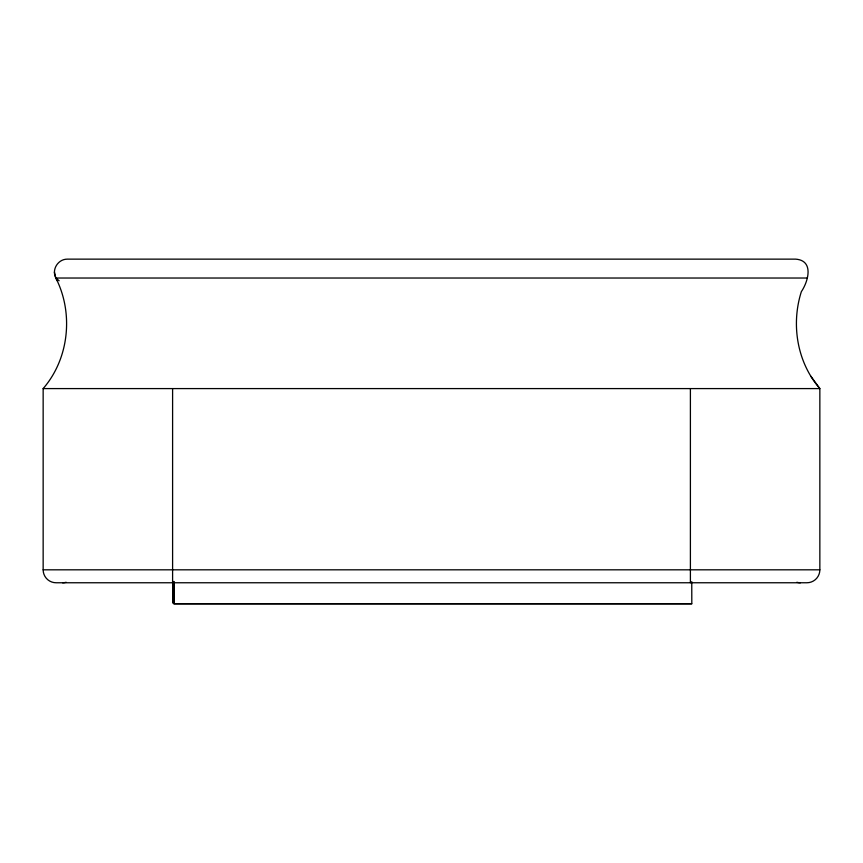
<?xml version="1.0" encoding="UTF-8"?>
<svg xmlns="http://www.w3.org/2000/svg" width="863" height="863" viewBox="0 0 863 863"><rect width="100%" height="100%" fill="white"/><g stroke="black" fill="none" stroke-linecap="round" stroke-linejoin="round"><path stroke-width="1.29" d="M55.61 277.541C51.651 269.256 58.155 259.073 67.346 259.137L795.654 259.137C814.187 260.475 808.318 281.381 801.36 291.64C790.896 324.423 797.045 362.331 819.85 388.587L819.85 569.817A12.945 12.945 0 0 1 806.905 582.762L56.095 582.762A12.945 12.945 0 0 1 43.15 569.817L43.15 388.587C69.159 358.609 73.733 313.161 55.847 278.026L807.153 278.026M43.15 388.587L819.85 388.587L810.875 376.268M43.15 569.817L819.85 569.817M691.651 603.669L173.819 603.669L173.754 581.457M59.137 280.777L55.847 278.026L57.217 280.777M54.401 272.093L55.556 276.84M691.759 581.63L691.813 603.863L174.013 603.863L173.959 581.63M173.571 582.557L173.625 603.474M173.366 582.385L173.431 603.28M173.172 582.212L173.236 603.086M172.978 582.04L173.032 602.892M690.4 388.587L690.4 582.762M172.6 388.587L172.6 582.762M800.433 582.762A12.945 12.945 0 0 1 796.873 582.266M66.127 582.266A12.945 12.945 0 0 1 62.568 582.762"/></g></svg>
